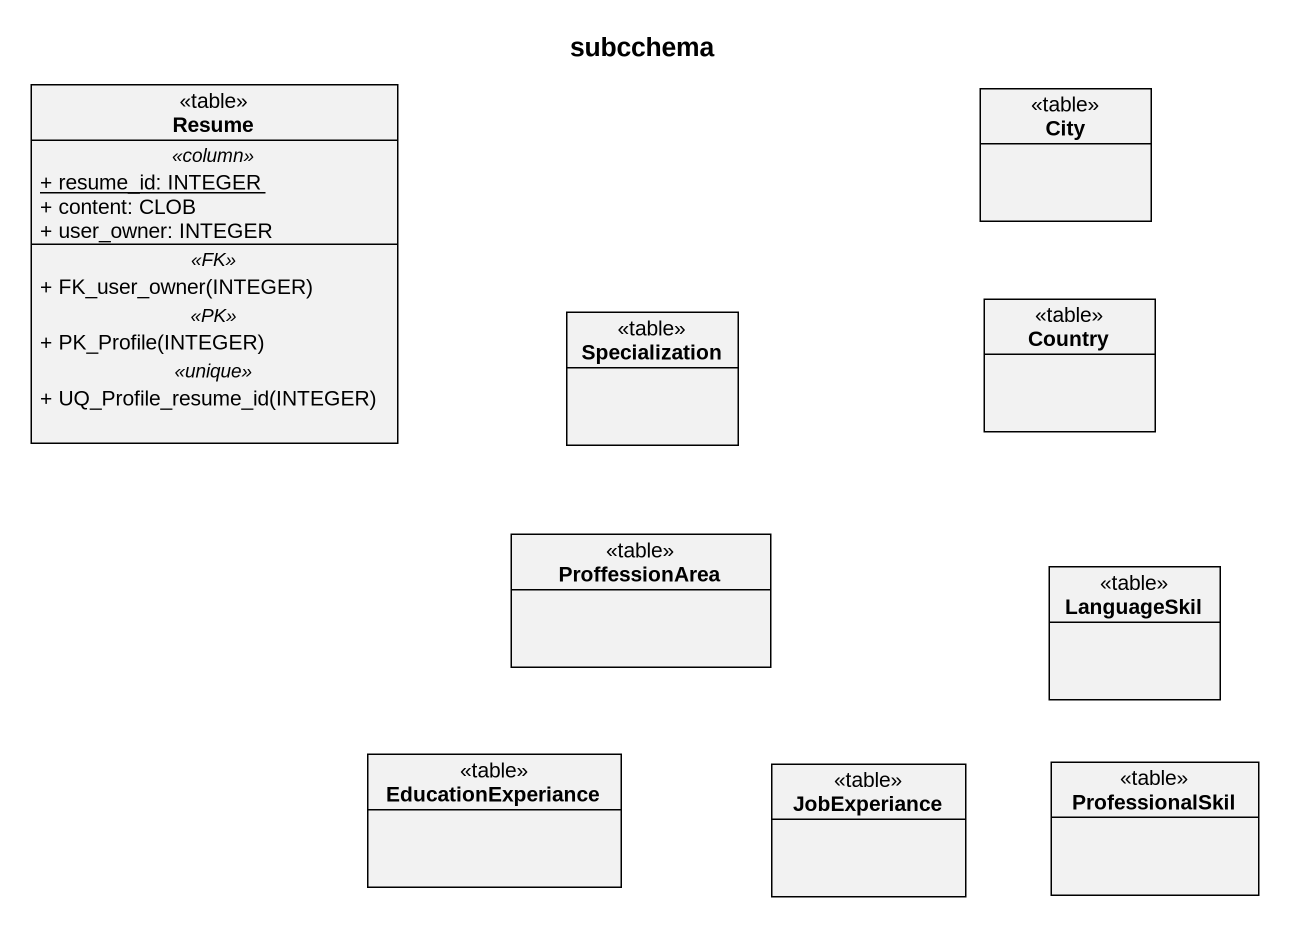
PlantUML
@startuml
title subcchema
hide circle
hide empty members
skinparam classAttributeIconSize 0
class Resume <<table>> {
  .. <<column>> ..
  {static} + resume_id: INTEGER
  + content: CLOB
  + user_owner: INTEGER
  .. <<FK>> ..
  + FK_user_owner(INTEGER)
  .. <<PK>> ..
  + PK_Profile(INTEGER)
  .. <<unique>> ..
  + UQ_Profile_resume_id(INTEGER)
}
class City <<table>>
class Specialization <<table>>
class Country <<table>>
class ProffessionArea <<table>>
class LanguageSkil <<table>>
class EducationExperiance <<table>>
class JobExperiance <<table>>
class ProfessionalSkil <<table>>
@enduml
